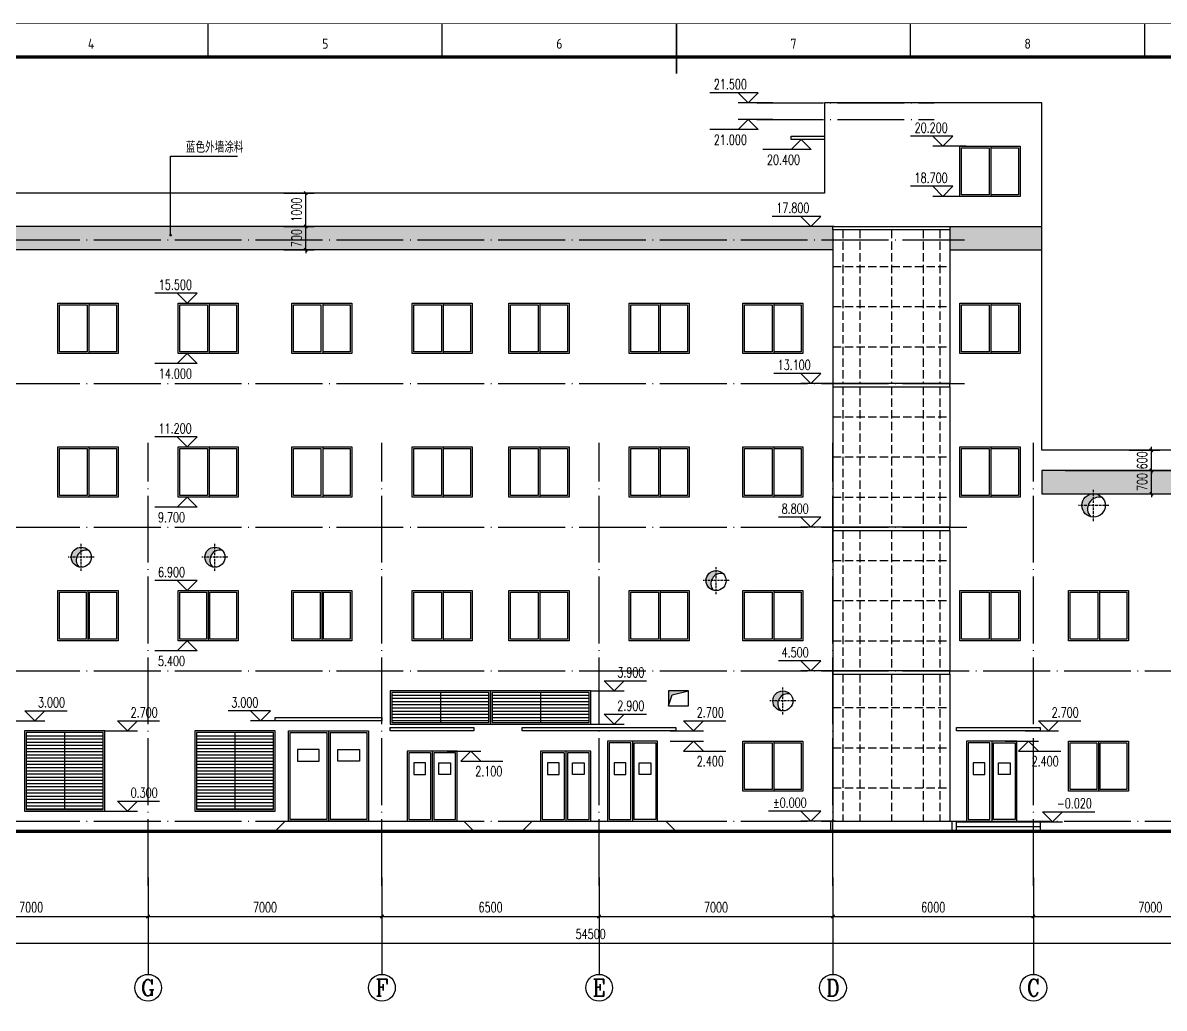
# Model space of a CAD drawing. Extents: x -59142 to 322364, y -122476 to 91021.
# Drawn here: x -36103 to -1939, y -92514 to -63026 of the extents above; entities that cross this region are included whole.
import ezdxf
from ezdxf.enums import TextEntityAlignment as Align

# ---------------------------------------------------------------- set-up
doc = ezdxf.new("R2010")
doc.units = 0
doc.header["$LTSCALE"] = 1000
doc.header["$MEASUREMENT"] = 0
doc.linetypes.add('DASH', pattern=[0.35, 0.25, -0.1])
doc.linetypes.add('DOTE', pattern=[2.42, 2, -0.2, 0.02, -0.2])
for name, color, linetype in [('AXIS', 3, 'Continuous'), ('AXIS_TEXT', 7, 'Continuous'), ('CENTRE LINE', 1, 'DOTE'), ('DIM_ELEV', 3, 'Continuous'), ('DIM_LEAD', 3, 'Continuous'), ('DOTE', 1, 'DOTE'), ('GROUND', 204, 'Continuous'), ('HOLE', 6, 'Continuous'), ('PUB_DIM', 3, 'Continuous'), ('PUB_TEXT', 7, 'Continuous'), ('STAIR', 2, 'Continuous'), ('WALL', 255, 'Continuous'), ('WINDOW', 4, 'Continuous')]:
    doc.layers.add(name, color=color, linetype=linetype)
doc.styles.add('_TCH_AXIS', font='COMPLEX', dxfattribs={"bigfont": 'GBCBIG'})
doc.styles.add('_TCH_DIM', font='SIMPLEX', dxfattribs={"bigfont": 'GBCBIG'})
doc.styles.add('_TCH_DIM_T3', font='SIMPLEX', dxfattribs={"width": 0.705882, "bigfont": 'GBCBIG'})
doc.styles.get("Standard").update_dxf_attribs({"font": 'gbenor.shx', "bigfont": 'gbcbig.shx'})
doc.styles.add('TK', font='GEDITXT.SHX', dxfattribs={"width": 0.85, "height": 3.5, "bigfont": 'DXT.SHX'})
doc.dimstyles.new('_TCH_ARCH&&100', dxfattribs={"dimtxt": 297.5, "dimasz": 100, "dimexe": 250, "dimexo": 300, "dimgap": 126.25, "dimtad": 1, "dimdec": 0, "dimzin": 0, "dimdsep": 46, "dimtxsty": '_TCH_DIM_T3', "dimblk": 'ARCHTICK', "dimcen": 0.09, "dimazin": 2, "dimtfac": 1, "dimtdec": 0, "dimtix": 1, "dimtmove": 2, "dimatfit": 3, "dimfxl": 1, "dimtolj": 1, "dimtzin": 0, "dimarcsym": 0})

# ---------------------------------------------------------------- blocks, each defined once
blk = doc.blocks.new('dgdsgdfsg')
at = {"layer": 'WINDOW'}
for p, q in [((1150, 2650), (1150, 50)), ((1200, 2700), (1200, 0)), ((1250, 2650), (1250, 50))]:
    blk.add_line(p, q, dxfattribs=at)
for points in [[(0, 2700), (2400, 2700), (2400, 0), (0, 0)], [(275, 1800), (925, 1800), (925, 2150), (275, 2150)], [(2125, 1800), (1475, 1800), (1475, 2150), (2125, 2150)]]:
    blk.add_lwpolyline(points, close=True, dxfattribs=at)
for points in [[(1150, 50), (50, 50), (50, 2650), (1150, 2650)], [(1250, 2650), (2350, 2650), (2350, 50), (1250, 50)]]:
    blk.add_lwpolyline(points, dxfattribs=at)
blk = doc.blocks.new('dgdsgagd')
at = {"layer": 'WINDOW'}
blk.add_line((750, 2400), (750, 0), dxfattribs=at)
for points in [[(0, 0), (1500, 0), (1500, 2400), (0, 2400)], [(50, 50), (700, 50), (700, 2350), (50, 2350)], [(1450, 50), (800, 50), (800, 2350), (1450, 2350)], [(200, 1400), (550, 1400), (550, 1750), (200, 1750)], [(1300, 1400), (950, 1400), (950, 1750), (1300, 1750)]]:
    blk.add_lwpolyline(points, close=True, dxfattribs=at)
blk = doc.blocks.new('afdsfsaf')
at = {"layer": 'WINDOW'}
for p, q in [((875, 1450), (875, 50)), ((925, 1500), (925, 0))]:
    blk.add_line(p, q, dxfattribs=at)
blk.add_lwpolyline([(1800, 1500), (1800, 0), (0, 0), (0, 1500)], close=True, dxfattribs=at)
for points in [[(875, 50), (50, 50), (50, 1450), (875, 1450)], [(925, 1450), (1750, 1450), (1750, 50), (925, 50)]]:
    blk.add_lwpolyline(points, dxfattribs=at)
for points in [[(184, 738, 0, 0, 0), (585.5, 738, 40, 0, 0), (735.5, 738, 0, 0, 0)], [(1616, 738, 0, 0, 0), (1214.5, 738, 40, 0, 0), (1064.5, 738, 0, 0, 0)]]:
    blk.add_lwpolyline(points, format="xyseb", dxfattribs=at)
blk = doc.blocks.new('GEDI_WK_A1')
at = {"color": 3}
for p, q in [((280.33, 584), (280.33, 594)), ((350.42, 584), (350.42, 594)), ((420.5, 584), (420.5, 594)), ((490.58, 584), (490.58, 594)), ((560.67, 584), (560.67, 594))]:
    blk.add_line(p, q, dxfattribs=at)
for points, const_width in [([(0, 0), (841, 0), (841, 594), (0, 594)], 0.1), ([(25, 10), (831, 10), (831, 584), (25, 584)], 1)]:
    blk.add_lwpolyline(points, close=True, dxfattribs=dict(at, const_width=const_width))
at = {"color": 3, "const_width": 0.5}
blk.add_lwpolyline([(420.5, 579), (420.5, 594)], dxfattribs=at)
at = {"color": 3}
for s, p in [('4', (245.29, 588)), ('5', (315.38, 588)), ('6', (385.46, 588)), ('7', (455.54, 588)), ('8', (525.62, 588))]:
    blk.add_text(s, height=3, dxfattribs=at).set_placement(p, align=Align.MIDDLE)
blk = doc.blocks.new('A$C67E35CD0')
blk.add_blockref('GEDI_WK_A1', (0, 0))
at = {"style": 'TK', "width": 0.85}
for tag, height, p in [('PROJECTNAME', 4.75, (776, 44)), ('PHASE', 4, (818, 44)), ('DRAWINGNAME', 4.75, (786, 31))]:
    blk.add_attdef(tag, text='', height=height, dxfattribs=at).set_placement(p, align=Align.MIDDLE_CENTER)
for tag, p, height in [('APPROVE', (663, 32.75), 3.5), ('DESIGN', (708, 32.75), 3.5), ('REVIEW1', (663, 25.75), 3.5), ('DRAW', (708, 25.75), 3.5), ('REVIEW2', (663, 18.75), 3.5), ('PROPORTION', (708, 18.75), 3.5), ('DRAWINGNUMBER', (758, 18.5), 4), ('CHECK', (663, 11.75), 3.5), ('DATE', (708, 11.75), 3.5), ('VERSION', (824, 11.75), 3.5)]:
    blk.add_attdef(tag, p, '', height=height, dxfattribs=at)
blk = doc.blocks.new('afefqwer')
at = {"xscale": 100, "yscale": 100, "zscale": 100}
blk.add_blockref('A$C67E35CD0', (-84100, 0), dxfattribs=at)
blk = doc.blocks.new('dafdsf')
at = {"layer": 'HOLE'}
h = blk.add_hatch(color=256, dxfattribs=at)
h.dxf.hatch_style = 1
h.paths.add_polyline_path([(-225, 0, 0.342373), (-56, -218, -0.74588), (166, 152, 0.684245)])
at = {"layer": 'HOLE', "color": 251, "linetype": 'DASH', "ltscale": 0.2}
for p, q in [((0, -303), (0, 303)), ((291, 0), (-291, 0))]:
    blk.add_line(p, q, dxfattribs=at)
at = {"layer": 'HOLE'}
blk.add_circle((0, 0), 225, dxfattribs=at)
blk.add_arc((110, -66), 225, 75.5992, 222.4733, dxfattribs=at)
blk = doc.blocks.new('dsafsaf')
at = {"layer": 'WINDOW'}
for points in [[(1800, 1500), (1800, 0), (0, 0), (0, 1500)], [(850, 50), (50, 50), (50, 1450), (850, 1450)], [(950, 50), (950, 1450), (1750, 1450), (1750, 50)]]:
    blk.add_lwpolyline(points, close=True, dxfattribs=at)
blk.add_lwpolyline([(900, 1500), (900, 0)], dxfattribs=at)
blk = doc.blocks.new('A$C41FC69D1')
at = {"layer": 'STAIR'}
for points in [[(-2750, -3800), (-6250, -3800), (-6250, -3700), (-2750, -3700)], [(-2750, -8400), (-6250, -8400), (-6250, -8500), (-2750, -8500)], [(-6250, -12800), (-2750, -12800), (-2750, -12700), (-6250, -12700)], [(-6250, -17100), (-2750, -17100), (-2750, -17000), (-6250, -17000)]]:
    blk.add_lwpolyline(points, close=True, dxfattribs=at)
blk.add_lwpolyline([(-6310, -21800), (-6310, -21500), (-2690, -21500), (-2690, -21800)], dxfattribs=at)
at = {"layer": 'WINDOW'}
for p, q in [((-6250, -3800), (-6250, -8400)), ((-2750, -3800), (-2750, -8400)), ((-6250, -8500), (-6250, -12700)), ((-2750, -8500), (-2750, -12700)), ((-6250, -12800), (-6250, -17000)), ((-2750, -12800), (-2750, -17000)), ((-6250, -17100), (-6250, -21500)), ((-2750, -17100), (-2750, -21500))]:
    blk.add_line(p, q, dxfattribs=at)
at = {"layer": 'WINDOW', "linetype": 'DASH'}
for p, q in [((-5950, -3800), (-5950, -8400)), ((-5450, -3800), (-5450, -8400)), ((-4500, -3800), (-4500, -8400)), ((-3550, -3800), (-3550, -8400)), ((-3050, -3800), (-3050, -8400)), ((-6250, -4900), (-2750, -4900)), ((-6250, -6100), (-2750, -6100)), ((-6250, -7300), (-2750, -7300)), ((-5950, -8500), (-5950, -12700)), ((-5450, -8500), (-5450, -12700)), ((-4500, -8500), (-4500, -12700)), ((-3550, -8500), (-3550, -12700)), ((-3050, -8500), (-3050, -12700)), ((-6250, -9400), (-2750, -9400)), ((-6250, -10600), (-2750, -10600)), ((-6250, -11800), (-2750, -11800)), ((-5950, -12800), (-5950, -17000)), ((-5450, -12800), (-5450, -17000)), ((-4500, -12800), (-4500, -17000)), ((-3550, -12800), (-3550, -17000)), ((-3050, -12800), (-3050, -17000)), ((-6250, -13700), (-2750, -13700)), ((-6250, -14900), (-2750, -14900)), ((-6250, -16100), (-2750, -16100)), ((-5950, -17100), (-5950, -21500)), ((-5450, -17100), (-5450, -21500)), ((-4500, -17100), (-4500, -21500)), ((-3550, -17100), (-3550, -21500)), ((-3050, -17100), (-3050, -21500)), ((-6250, -18100), (-2750, -18100)), ((-6250, -19300), (-2750, -19300)), ((-6250, -20500), (-2750, -20500))]:
    blk.add_line(p, q, dxfattribs=at)
blk = doc.blocks.new('fsafsa')
at = {"layer": 'WINDOW'}
for p, q in [((700, 2050), (700, 50)), ((750, 2100), (750, 0)), ((800, 2050), (800, 50))]:
    blk.add_line(p, q, dxfattribs=at)
for points in [[(0, 0), (1500, 0), (1500, 2100), (0, 2100)], [(200, 1400), (550, 1400), (550, 1750), (200, 1750)], [(1300, 1400), (950, 1400), (950, 1750), (1300, 1750)]]:
    blk.add_lwpolyline(points, close=True, dxfattribs=at)
for points in [[(700, 2050), (50, 2050), (50, 50), (700, 50)], [(800, 50), (1450, 50), (1450, 2050), (800, 2050)]]:
    blk.add_lwpolyline(points, dxfattribs=at)
blk = doc.blocks.new('sfsfsafsfsafee')
at = {"layer": 'WINDOW'}
h = blk.add_hatch(dxfattribs=at)
h.set_pattern_fill('LINE', color=256, scale=100)
h.set_pattern_definition([(0, (36052.85, 86518.86), (0, 95.25), [])])
h.paths.add_polyline_path([(50, 50), (2350, 50), (2350, 2350), (50, 2350)])
blk.add_line((1200, 2350), (1200, 50), dxfattribs=at)
for points in [[(0, 0), (2400, 0), (2400, 2400), (0, 2400)], [(50, 50), (2350, 50), (2350, 2350), (50, 2350)]]:
    blk.add_lwpolyline(points, close=True, dxfattribs=at)
blk = doc.blocks.new('gdfgdsgdsgd')
at = {"layer": 'WINDOW'}
h = blk.add_hatch(dxfattribs=at)
h.set_pattern_fill('LINE', color=256, scale=100)
h.set_pattern_definition([(0, (25102.85, 84018.86), (0, 95.25), [])])
h.paths.add_polyline_path([(50, 50), (2950, 50), (2950, 950), (50, 950)])
h = blk.add_hatch(dxfattribs=at)
h.set_pattern_fill('LINE', color=256, scale=100)
h.set_pattern_definition([(0, (28102.85, 84018.86), (0, 95.25), [])])
h.paths.add_polyline_path([(3050, 50), (5950, 50), (5950, 950), (3050, 950)])
for p, q in [((1500, 950), (1500, 50)), ((4500, 950), (4500, 50))]:
    blk.add_line(p, q, dxfattribs=at)
for points in [[(0, 0), (3000, 0), (3000, 1000), (0, 1000)], [(50, 50), (2950, 50), (2950, 950), (50, 950)], [(3000, 0), (6000, 0), (6000, 1000), (3000, 1000)], [(3050, 50), (5950, 50), (5950, 950), (3050, 950)]]:
    blk.add_lwpolyline(points, close=True, dxfattribs=at)
blk = doc.blocks.new('_ArchTick')
at = {"color": 0, "linetype": 'ByBlock', "const_width": 0.4}
blk.add_lwpolyline([(-0.5, -0.5), (0.5, 0.5)], dxfattribs=at)
blk = doc.blocks.new('*D448')
at = {"layer": 'Defpoints', "color": 0, "transparency": 16777216}
for p in [(-28595, -68119), (-27635, -68119), (-28595, -69119)]:
    blk.add_point(p, dxfattribs=at)
at = {"layer": 'PUB_DIM', "color": 0, "lineweight": -2, "transparency": 16777216}
for p, q in [((-28295, -68119), (-27385, -68119)), ((-27635, -69119), (-27635, -68119)), ((-28295, -69119), (-27385, -69119))]:
    blk.add_line(p, q, dxfattribs=at)
at = {"layer": 'PUB_DIM', "color": 0, "lineweight": -2, "transparency": 16777216, "xscale": 100, "yscale": 100, "zscale": 100}
for p, rotation in [((-27635, -68119), 90), ((-27635, -69119), 270)]:
    blk.add_blockref('_ArchTick', p, dxfattribs=dict(at, rotation=rotation))
at = {"layer": 'PUB_DIM', "color": 0, "transparency": 16777216, "insert": (-27910, -68619), "char_height": 297.5, "attachment_point": 5, "rotation": 90, "style": '_TCH_DIM_T3'}
blk.add_mtext('\\A1;1000', dxfattribs=at)
blk = doc.blocks.new('*D449')
at = {"layer": 'Defpoints', "color": 0, "transparency": 16777216}
for p in [(-28595, -69119), (-27635, -69119), (-28595, -69819)]:
    blk.add_point(p, dxfattribs=at)
at = {"layer": 'PUB_DIM', "color": 0, "lineweight": -2, "transparency": 16777216}
for p, q in [((-28295, -69119), (-27385, -69119)), ((-27635, -69119), (-27635, -69019)), ((-27635, -69819), (-27635, -69119)), ((-28295, -69819), (-27385, -69819)), ((-27635, -69819), (-27635, -69919))]:
    blk.add_line(p, q, dxfattribs=at)
at = {"layer": 'PUB_DIM', "color": 0, "lineweight": -2, "transparency": 16777216, "xscale": 100, "yscale": 100, "zscale": 100}
for p, rotation in [((-27635, -69119), 270), ((-27635, -69819), 90)]:
    blk.add_blockref('_ArchTick', p, dxfattribs=dict(at, rotation=rotation))
at = {"layer": 'PUB_DIM', "color": 0, "transparency": 16777216, "insert": (-27910, -69469), "char_height": 297.5, "attachment_point": 5, "rotation": 90, "style": '_TCH_DIM_T3'}
blk.add_mtext('\\A1;700', dxfattribs=at)
blk = doc.blocks.new('*D450')
at = {"layer": 'Defpoints', "color": 0, "transparency": 16777216}
for p in [(-3283, -75819), (-2323, -75819), (-3283, -76419)]:
    blk.add_point(p, dxfattribs=at)
at = {"layer": 'PUB_DIM', "color": 0, "lineweight": -2, "transparency": 16777216}
for p, q in [((-2983, -75819), (-2073, -75819)), ((-2323, -75819), (-2323, -75719)), ((-2323, -76419), (-2323, -75819)), ((-2983, -76419), (-2073, -76419)), ((-2323, -76419), (-2323, -76519))]:
    blk.add_line(p, q, dxfattribs=at)
at = {"layer": 'PUB_DIM', "color": 0, "lineweight": -2, "transparency": 16777216, "xscale": 100, "yscale": 100, "zscale": 100}
for p, rotation in [((-2323, -75819), 270), ((-2323, -76419), 90)]:
    blk.add_blockref('_ArchTick', p, dxfattribs=dict(at, rotation=rotation))
at = {"layer": 'PUB_DIM', "color": 0, "transparency": 16777216, "insert": (-2598, -76119), "char_height": 297.5, "attachment_point": 5, "rotation": 90, "style": '_TCH_DIM_T3'}
blk.add_mtext('\\A1;600', dxfattribs=at)
blk = doc.blocks.new('*D451')
at = {"layer": 'Defpoints', "color": 0, "transparency": 16777216}
for p in [(-3283, -76419), (-2323, -76419), (-3283, -77119)]:
    blk.add_point(p, dxfattribs=at)
at = {"layer": 'PUB_DIM', "color": 0, "lineweight": -2, "transparency": 16777216}
for p, q in [((-2983, -76419), (-2073, -76419)), ((-2323, -76419), (-2323, -76319)), ((-2323, -77119), (-2323, -76419)), ((-2983, -77119), (-2073, -77119)), ((-2323, -77119), (-2323, -77219))]:
    blk.add_line(p, q, dxfattribs=at)
at = {"layer": 'PUB_DIM', "color": 0, "lineweight": -2, "transparency": 16777216, "xscale": 100, "yscale": 100, "zscale": 100}
for p, rotation in [((-2323, -76419), 270), ((-2323, -77119), 90)]:
    blk.add_blockref('_ArchTick', p, dxfattribs=dict(at, rotation=rotation))
at = {"layer": 'PUB_DIM', "color": 0, "transparency": 16777216, "insert": (-2598, -76769), "char_height": 297.5, "attachment_point": 5, "rotation": 90, "style": '_TCH_DIM_T3'}
blk.add_mtext('\\A1;700', dxfattribs=at)
blk = doc.blocks.new('*D1017')
at = {"layer": 'AXIS', "color": 0, "lineweight": -2, "transparency": 16777216}
for p, q in [((-5853, -88608), (-5853, -90020)), ((1147, -88608), (1147, -90020)), ((-5853, -89770), (1147, -89770))]:
    blk.add_line(p, q, dxfattribs=at)
at = {"layer": 'Defpoints', "color": 0, "transparency": 16777216}
for p in [(-5853, -88308), (1147, -88308), (1147, -89770)]:
    blk.add_point(p, dxfattribs=at)
at = {"layer": 'AXIS', "color": 0, "lineweight": -2, "transparency": 16777216, "xscale": 100, "yscale": 100, "zscale": 100, "rotation": 180}
blk.add_blockref('_ArchTick', (-5853, -89770), dxfattribs=at)
at = {"layer": 'AXIS', "color": 0, "lineweight": -2, "transparency": 16777216, "xscale": 100, "yscale": 100, "zscale": 100}
blk.add_blockref('_ArchTick', (1147, -89770), dxfattribs=at)
at = {"layer": 'AXIS', "color": 0, "transparency": 16777216, "insert": (-2353, -89495), "char_height": 297.5, "attachment_point": 5, "style": '_TCH_DIM_T3'}
blk.add_mtext('\\A1;7000', dxfattribs=at)
blk = doc.blocks.new('*D1018')
at = {"layer": 'AXIS', "color": 0, "lineweight": -2, "transparency": 16777216}
for p, q in [((-11853, -88608), (-11853, -90020)), ((-5853, -88608), (-5853, -90020)), ((-11853, -89770), (-5853, -89770))]:
    blk.add_line(p, q, dxfattribs=at)
at = {"layer": 'Defpoints', "color": 0, "transparency": 16777216}
for p in [(-11853, -88308), (-5853, -88308), (-5853, -89770)]:
    blk.add_point(p, dxfattribs=at)
at = {"layer": 'AXIS', "color": 0, "lineweight": -2, "transparency": 16777216, "xscale": 100, "yscale": 100, "zscale": 100, "rotation": 180}
blk.add_blockref('_ArchTick', (-11853, -89770), dxfattribs=at)
at = {"layer": 'AXIS', "color": 0, "lineweight": -2, "transparency": 16777216, "xscale": 100, "yscale": 100, "zscale": 100}
blk.add_blockref('_ArchTick', (-5853, -89770), dxfattribs=at)
at = {"layer": 'AXIS', "color": 0, "transparency": 16777216, "insert": (-8853, -89495), "char_height": 297.5, "attachment_point": 5, "style": '_TCH_DIM_T3'}
blk.add_mtext('\\A1;6000', dxfattribs=at)
blk = doc.blocks.new('*D1019')
at = {"layer": 'AXIS', "color": 0, "lineweight": -2, "transparency": 16777216}
for p, q in [((-18853, -88608), (-18853, -90020)), ((-11853, -88608), (-11853, -90020)), ((-18853, -89770), (-11853, -89770))]:
    blk.add_line(p, q, dxfattribs=at)
at = {"layer": 'Defpoints', "color": 0, "transparency": 16777216}
for p in [(-18853, -88308), (-11853, -88308), (-11853, -89770)]:
    blk.add_point(p, dxfattribs=at)
at = {"layer": 'AXIS', "color": 0, "lineweight": -2, "transparency": 16777216, "xscale": 100, "yscale": 100, "zscale": 100, "rotation": 180}
blk.add_blockref('_ArchTick', (-18853, -89770), dxfattribs=at)
at = {"layer": 'AXIS', "color": 0, "lineweight": -2, "transparency": 16777216, "xscale": 100, "yscale": 100, "zscale": 100}
blk.add_blockref('_ArchTick', (-11853, -89770), dxfattribs=at)
at = {"layer": 'AXIS', "color": 0, "transparency": 16777216, "insert": (-15353, -89495), "char_height": 297.5, "attachment_point": 5, "style": '_TCH_DIM_T3'}
blk.add_mtext('\\A1;7000', dxfattribs=at)
blk = doc.blocks.new('*D1020')
at = {"layer": 'AXIS', "color": 0, "lineweight": -2, "transparency": 16777216}
for p, q in [((-25353, -88608), (-25353, -90020)), ((-18853, -88608), (-18853, -90020)), ((-25353, -89770), (-18853, -89770))]:
    blk.add_line(p, q, dxfattribs=at)
at = {"layer": 'Defpoints', "color": 0, "transparency": 16777216}
for p in [(-25353, -88308), (-18853, -88308), (-18853, -89770)]:
    blk.add_point(p, dxfattribs=at)
at = {"layer": 'AXIS', "color": 0, "lineweight": -2, "transparency": 16777216, "xscale": 100, "yscale": 100, "zscale": 100, "rotation": 180}
blk.add_blockref('_ArchTick', (-25353, -89770), dxfattribs=at)
at = {"layer": 'AXIS', "color": 0, "lineweight": -2, "transparency": 16777216, "xscale": 100, "yscale": 100, "zscale": 100}
blk.add_blockref('_ArchTick', (-18853, -89770), dxfattribs=at)
at = {"layer": 'AXIS', "color": 0, "transparency": 16777216, "insert": (-22103, -89495), "char_height": 297.5, "attachment_point": 5, "style": '_TCH_DIM_T3'}
blk.add_mtext('\\A1;6500', dxfattribs=at)
blk = doc.blocks.new('*D1021')
at = {"layer": 'AXIS', "color": 0, "lineweight": -2, "transparency": 16777216}
for p, q in [((-32353, -88608), (-32353, -90020)), ((-25353, -88608), (-25353, -90020)), ((-32353, -89770), (-25353, -89770))]:
    blk.add_line(p, q, dxfattribs=at)
at = {"layer": 'Defpoints', "color": 0, "transparency": 16777216}
for p in [(-32353, -88308), (-25353, -88308), (-25353, -89770)]:
    blk.add_point(p, dxfattribs=at)
at = {"layer": 'AXIS', "color": 0, "lineweight": -2, "transparency": 16777216, "xscale": 100, "yscale": 100, "zscale": 100, "rotation": 180}
blk.add_blockref('_ArchTick', (-32353, -89770), dxfattribs=at)
at = {"layer": 'AXIS', "color": 0, "lineweight": -2, "transparency": 16777216, "xscale": 100, "yscale": 100, "zscale": 100}
blk.add_blockref('_ArchTick', (-25353, -89770), dxfattribs=at)
at = {"layer": 'AXIS', "color": 0, "transparency": 16777216, "insert": (-28853, -89495), "char_height": 297.5, "attachment_point": 5, "style": '_TCH_DIM_T3'}
blk.add_mtext('\\A1;7000', dxfattribs=at)
blk = doc.blocks.new('*D1022')
at = {"layer": 'AXIS', "color": 0, "lineweight": -2, "transparency": 16777216}
for p, q in [((-39353, -88608), (-39353, -90020)), ((-32353, -88608), (-32353, -90020)), ((-39353, -89770), (-32353, -89770))]:
    blk.add_line(p, q, dxfattribs=at)
at = {"layer": 'Defpoints', "color": 0, "transparency": 16777216}
for p in [(-39353, -88308), (-32353, -88308), (-32353, -89770)]:
    blk.add_point(p, dxfattribs=at)
at = {"layer": 'AXIS', "color": 0, "lineweight": -2, "transparency": 16777216, "xscale": 100, "yscale": 100, "zscale": 100, "rotation": 180}
blk.add_blockref('_ArchTick', (-39353, -89770), dxfattribs=at)
at = {"layer": 'AXIS', "color": 0, "lineweight": -2, "transparency": 16777216, "xscale": 100, "yscale": 100, "zscale": 100}
blk.add_blockref('_ArchTick', (-32353, -89770), dxfattribs=at)
at = {"layer": 'AXIS', "color": 0, "transparency": 16777216, "insert": (-35853, -89495), "char_height": 297.5, "attachment_point": 5, "style": '_TCH_DIM_T3'}
blk.add_mtext('\\A1;7000', dxfattribs=at)
blk = doc.blocks.new('*D1025')
at = {"layer": 'AXIS', "color": 0, "lineweight": -2, "transparency": 16777216}
for p, q in [((-46353, -88608), (-46353, -90820)), ((8147, -88608), (8147, -90820)), ((-46353, -90570), (8147, -90570))]:
    blk.add_line(p, q, dxfattribs=at)
at = {"layer": 'Defpoints', "color": 0, "transparency": 16777216}
for p in [(-46353, -88308), (8147, -88308), (8147, -90570)]:
    blk.add_point(p, dxfattribs=at)
at = {"layer": 'AXIS', "color": 0, "lineweight": -2, "transparency": 16777216, "xscale": 100, "yscale": 100, "zscale": 100, "rotation": 180}
blk.add_blockref('_ArchTick', (-46353, -90570), dxfattribs=at)
at = {"layer": 'AXIS', "color": 0, "lineweight": -2, "transparency": 16777216, "xscale": 100, "yscale": 100, "zscale": 100}
blk.add_blockref('_ArchTick', (8147, -90570), dxfattribs=at)
at = {"layer": 'AXIS', "color": 0, "transparency": 16777216, "insert": (-19103, -90295), "char_height": 297.5, "attachment_point": 5, "style": '_TCH_DIM_T3'}
blk.add_mtext('\\A1;54500', dxfattribs=at)

msp = doc.modelspace()

# ---------------------------------------------------------------- hatches: boundary and pattern name
at = {"layer": 'HOLE'}
h = msp.add_hatch(color=256, dxfattribs=at)
h.dxf.hatch_style = 1
h.paths.add_polyline_path([(-16177.8, -83018.9), (-16777.8, -83018.9), (-16777.8, -83468.9), (-16671.3, -83140.9)])

# ---------------------------------------------------------------- linework, layer by layer
at = {"layer": 'AXIS'}
for p, q in [((-32352.8, -88608.4), (-32352.8, -91502.9)), ((-25352.8, -88608.4), (-25352.8, -91502.9)), ((-18852.8, -88608.4), (-18852.8, -91502.9)), ((-11852.8, -88608.4), (-11852.8, -91502.9)), ((-5852.8, -88608.4), (-5852.8, -91502.9))]:
    msp.add_line(p, q, dxfattribs=at)
for centre in [(-32352.8, -91902.9), (-25352.8, -91902.9), (-18852.8, -91902.9), (-11852.8, -91902.9), (-5852.8, -91902.9)]:
    msp.add_circle(centre, 400, dxfattribs=at)
at = {"layer": 'CENTRE LINE'}
for p, q in [((-14137, -65418.9), (-8827.5, -65418.9)), ((-14137, -65918.9), (-8827.5, -65918.9)), ((-50913.7, -69518.9), (-7916.3, -69518.9)), ((-50913.7, -73818.9), (-7916.3, -73818.9)), ((-4903.5, -76418.9), (16689, -76418.9)), ((-50913.7, -78118.9), (-7844.5, -78118.9)), ((-50913.7, -82418.9), (17473.5, -82418.9)), ((-50913.7, -86918.9), (18793.1, -86918.9))]:
    msp.add_line(p, q, dxfattribs=at)
at = {"layer": 'DIM_ELEV'}
for p, q in [((-14090, -65118.9), (-15540, -65118.9)), ((-14390, -65418.9), (-14690, -65118.9)), ((-14390, -65418.9), (-14090, -65118.9)), ((-13650.8, -65418.9), (-14690, -65418.9)), ((-14390, -65918.9), (-14690, -66218.9)), ((-13650.8, -65918.9), (-14690, -65918.9)), ((-14390, -65918.9), (-14090, -66218.9)), ((-14090, -66218.9), (-15540, -66218.9)), ((-12805, -66518.9), (-13105, -66818.9)), ((-12805, -66518.9), (-12505, -66818.9)), ((-8266, -66418.9), (-9532, -66418.9)), ((-8566, -66718.9), (-8866, -66418.9)), ((-8566, -66718.9), (-8266, -66418.9)), ((-12505, -66818.9), (-13955, -66818.9)), ((-7866, -66718.9), (-8866, -66718.9)), ((-8266, -67918.9), (-9532, -67918.9)), ((-8566, -68218.9), (-8866, -67918.9)), ((-8566, -68218.9), (-8266, -67918.9)), ((-7866, -68218.9), (-8866, -68218.9)), ((-12218.5, -68818.9), (-13668.5, -68818.9)), ((-12518.5, -69118.9), (-12818.5, -68818.9)), ((-12518.5, -69118.9), (-12218.5, -68818.9)), ((-11818.5, -69118.9), (-12818.5, -69118.9)), ((-30886.5, -71118.9), (-32152.5, -71118.9)), ((-31186.5, -71418.9), (-31486.5, -71118.9)), ((-31186.5, -71418.9), (-30886.5, -71118.9)), ((-31186.5, -72918.9), (-31486.5, -73218.9)), ((-31186.5, -72918.9), (-30886.5, -73218.9)), ((-30886.5, -73218.9), (-32152.5, -73218.9)), ((-12218.5, -73518.9), (-13622.5, -73518.9)), ((-12518.5, -73818.9), (-12818.5, -73518.9)), ((-12518.5, -73818.9), (-12218.5, -73518.9)), ((-11779.3, -73818.9), (-12818.5, -73818.9)), ((-30886.5, -75418.9), (-32152.5, -75418.9)), ((-31186.5, -75718.9), (-31486.5, -75418.9)), ((-31186.5, -75718.9), (-30886.5, -75418.9)), ((-30886.5, -77518.9), (-32152.5, -77518.9)), ((-31186.5, -77218.9), (-31486.5, -77518.9)), ((-31186.5, -77218.9), (-30886.5, -77518.9)), ((-12218.5, -77818.9), (-13484.5, -77818.9)), ((-12518.5, -78118.9), (-12818.5, -77818.9)), ((-12518.5, -78118.9), (-12218.5, -77818.9)), ((-11779.3, -78118.9), (-12818.5, -78118.9)), ((-30886.5, -79718.9), (-32152.5, -79718.9)), ((-31186.5, -80018.9), (-31486.5, -79718.9)), ((-31186.5, -80018.9), (-30886.5, -79718.9)), ((-31186.5, -81518.9), (-31486.5, -81818.9)), ((-31186.5, -81518.9), (-30886.5, -81818.9)), ((-30886.5, -81818.9), (-32152.5, -81818.9)), ((-12218.5, -82118.9), (-13484.5, -82118.9)), ((-12518.5, -82418.9), (-12818.5, -82118.9)), ((-12518.5, -82418.9), (-12218.5, -82118.9)), ((-11779.3, -82418.9), (-12818.5, -82418.9)), ((-18402.8, -83018.9), (-18702.8, -82718.9)), ((-18702.8, -82718.9), (-17436.8, -82718.9)), ((-18402.8, -83018.9), (-18102.8, -82718.9)), ((-19102.8, -83018.9), (-18102.8, -83018.9)), ((-35745.5, -83918.9), (-36045.5, -83618.9)), ((-36045.5, -83618.9), (-34779.5, -83618.9)), ((-35745.5, -83918.9), (-35445.5, -83618.9)), ((-28691.5, -83618.9), (-29957.5, -83618.9)), ((-28991.5, -83918.9), (-29291.5, -83618.9)), ((-28991.5, -83918.9), (-28691.5, -83618.9)), ((-36445.5, -83918.9), (-35445.5, -83918.9)), ((-32973.4, -84218.9), (-33273.4, -83918.9)), ((-33273.4, -83918.9), (-32007.4, -83918.9)), ((-32973.4, -84218.9), (-32673.4, -83918.9)), ((-28291.5, -83918.9), (-29291.5, -83918.9)), ((-19102.8, -84018.9), (-18102.8, -84018.9)), ((-18402.8, -84018.9), (-18702.8, -83718.9)), ((-18702.8, -83718.9), (-17436.8, -83718.9)), ((-18402.8, -84018.9), (-18102.8, -83718.9)), ((-16025.5, -84218.9), (-16325.5, -83918.9)), ((-16325.5, -83918.9), (-15059.5, -83918.9)), ((-16025.5, -84218.9), (-15725.5, -83918.9)), ((-5402.5, -84218.9), (-5702.5, -83918.9)), ((-5702.5, -83918.9), (-4436.5, -83918.9)), ((-5402.5, -84218.9), (-5102.5, -83918.9)), ((-33673.4, -84218.9), (-32673.4, -84218.9)), ((-16725.5, -84218.9), (-15725.5, -84218.9)), ((-6102.5, -84218.9), (-5102.5, -84218.9)), ((-16725.5, -84518.9), (-15725.5, -84518.9)), ((-16025.5, -84518.9), (-16325.5, -84818.9)), ((-16025.5, -84518.9), (-15725.5, -84818.9)), ((-6702, -84518.9), (-5702, -84518.9)), ((-6002, -84518.9), (-6302, -84818.9)), ((-6002, -84518.9), (-5702, -84818.9)), ((-23396.5, -84818.9), (-22396.5, -84818.9)), ((-22696.5, -84818.9), (-22996.5, -85118.9)), ((-22696.5, -84818.9), (-22396.5, -85118.9)), ((-16325.5, -84818.9), (-15059.5, -84818.9)), ((-6302, -84818.9), (-5036, -84818.9)), ((-22996.5, -85118.9), (-21730.5, -85118.9)), ((-32973.4, -86618.9), (-33273.4, -86318.9)), ((-33273.4, -86318.9), (-32007.4, -86318.9)), ((-32973.4, -86618.9), (-32673.4, -86318.9)), ((-33673.4, -86618.9), (-32673.4, -86618.9)), ((-12218.5, -86618.9), (-13783.5, -86618.9)), ((-12518.5, -86918.9), (-12818.5, -86618.9)), ((-12518.5, -86918.9), (-12218.5, -86618.9)), ((-5283, -86938.9), (-5583, -86638.9)), ((-5583, -86638.9), (-4018, -86638.9)), ((-5283, -86938.9), (-4983, -86638.9)), ((-11779.3, -86918.9), (-12818.5, -86918.9)), ((-6098.5, -86938.9), (-4983, -86938.9))]:
    msp.add_line(p, q, dxfattribs=at)
at = {"layer": 'DIM_LEAD'}
for p, q in [((-31681, -69379.5), (-31681, -67019)), ((-31681, -67019), (-29679, -67019))]:
    msp.add_line(p, q, dxfattribs=at)
at = {"layer": 'DIM_LEAD', "const_width": 40}
msp.add_lwpolyline([(-31681, -69399.5, 1), (-31681, -69359.5, 1)], format="xyb", close=True, dxfattribs=at)
at = {"layer": 'DOTE'}
for p, q in [((-32352.8, -88857.5), (-32352.8, -75597.5)), ((-25352.8, -88857.5), (-25352.8, -75597.5)), ((-18852.8, -88857.5), (-18852.8, -75597.5)), ((-11852.8, -88857.5), (-11852.8, -75597.5)), ((-5852.8, -88857.5), (-5852.8, -75597.5))]:
    msp.add_line(p, q, dxfattribs=at)
at = {"layer": 'GROUND', "color": 151}
for p, q in [((-11852.8, -69118.9), (-46602.8, -69118.9)), ((-8352.8, -69118.9), (-5602.9, -69118.9)), ((-11852.8, -69818.9), (-46602.8, -69818.9)), ((-8352.8, -69818.9), (-5602.9, -69818.9))]:
    msp.add_line(p, q, dxfattribs=at)
at = {"layer": 'GROUND', "color": 151, "const_width": 700}
for points in [[(-46602.8, -69468.9), (-11852.8, -69468.9)], [(-8352.8, -69468.9), (-5602.9, -69468.9)], [(12697.2, -76768.9), (-5602.9, -76768.9)]]:
    msp.add_lwpolyline(points, dxfattribs=at)
at = {"layer": 'GROUND', "color": 151}
msp.add_lwpolyline([(12697.2, -76418.9), (-5602.9, -76418.9), (-5602.9, -77118.9), (12697.2, -77118.9)], dxfattribs=at)
at = {"layer": 'HOLE'}
msp.add_lwpolyline([(-16777.8, -83468.9), (-16177.8, -83468.9), (-16177.8, -83018.9), (-16777.8, -83018.9)], close=True, dxfattribs=at)
msp.add_lwpolyline([(-16777.8, -83468.9), (-16671.3, -83140.9), (-16177.8, -83018.9)], dxfattribs=at)
at = {"layer": 'STAIR'}
msp.add_line((-8152.8, -87078.9), (-5652.8, -87078.9), dxfattribs=at)
for points in [[(-12102.8, -66518.9), (-13102.8, -66518.9), (-13102.8, -66418.9), (-12102.8, -66418.9)], [(-28552.8, -87218.9), (-28252.8, -86918.9), (-22902.8, -86918.9), (-22602.8, -87218.9)], [(-21152.8, -87218.9), (-20852.8, -86918.9), (-16852.4, -86918.9), (-16552.4, -87218.9)], [(-8152.8, -87218.9), (-8152.8, -86938.9), (-5652.8, -86938.9), (-5652.8, -87218.9)]]:
    msp.add_lwpolyline(points, dxfattribs=at)
for points in [[(-28552.8, -83918.9), (-28552.8, -83818.9), (-25352.8, -83818.9), (-25352.8, -83918.9)], [(-25102.8, -84118.9), (-22602.8, -84118.9), (-22602.8, -84218.9), (-25102.8, -84218.9)], [(-21152.8, -84218.9), (-21152.8, -84118.9), (-16552.4, -84118.9), (-16552.4, -84218.9)], [(-8152.8, -84218.9), (-8152.8, -84118.9), (-5652.8, -84118.9), (-5652.8, -84218.9)]]:
    msp.add_lwpolyline(points, close=True, dxfattribs=at)
at = {"layer": 'WALL'}
msp.add_lwpolyline([(8397.2, -87218.9), (8397.2, -83018.9), (12397.2, -83018.9), (12397.2, -83218.9), (12697.2, -83218.9), (12697.2, -83018.9), (12697.2, -75818.9), (-5602.9, -75818.9), (-5602.9, -68118.9), (-5602.9, -65418.9), (-12102.8, -65418.9), (-12102.8, -68118.9), (-46602.8, -68118.9), (-46602.8, -87218.9)], dxfattribs=at)
at = {"layer": 'WALL', "color": 254}
msp.add_lwpolyline([(-54178, -87218.9, 100, 100, 0), (21194, -87218.9, 100, 100, 0)], format="xyseb", dxfattribs=at)

# ---------------------------------------------------------------- block references
for name, p in [('afefqwer', (25511.5, -122451)), ('A$C41FC69D1', (-5602.9, -65418.9))]:
    msp.add_blockref(name, p)
at = {"layer": 'HOLE'}
for p, xscale, yscale, zscale in [((-4052.8, -77468.9), 1.555555555555555, 1.555555555555555, 1.555555555555555), ((-34352.8, -79018.9), 1.333333333333333, 1.333333333333333, 1.333333333333333), ((-30352.8, -79018.9), 1.333333333333333, 1.333333333333333, 1.333333333333333), ((-15352.8, -79718.9), 1.333333333333333, 1.333333333333333, 1.333333333333333), ((-13352.8, -83318.9), 1.333333333333333, 1.333333333333333, 1.333333333333333)]:
    msp.add_blockref('dafdsf', p, dxfattribs=dict(at, xscale=xscale, yscale=yscale, zscale=zscale))
at = {"layer": 'WINDOW'}
for name, p in [('afdsfsaf', (-8052.8, -68218.9)), ('afdsfsaf', (-35052.8, -72918.9)), ('afdsfsaf', (-31452.8, -72918.9)), ('afdsfsaf', (-28052.8, -72918.9)), ('afdsfsaf', (-24448.8, -72918.9)), ('afdsfsaf', (-21552.9, -72918.9)), ('afdsfsaf', (-17952.9, -72918.9)), ('afdsfsaf', (-14552.8, -72918.9)), ('afdsfsaf', (-8052.8, -72918.9)), ('afdsfsaf', (-35052.8, -77218.9)), ('afdsfsaf', (-31452.8, -77218.9)), ('afdsfsaf', (-28052.8, -77218.9)), ('afdsfsaf', (-24448.8, -77218.9)), ('afdsfsaf', (-21552.9, -77218.9)), ('afdsfsaf', (-17952.9, -77218.9)), ('afdsfsaf', (-14552.8, -77218.9)), ('afdsfsaf', (-8052.8, -77218.9)), ('dsafsaf', (-35052.8, -81518.9)), ('dsafsaf', (-31452.8, -81518.9)), ('dsafsaf', (-28052.8, -81518.9)), ('afdsfsaf', (-24448.8, -81518.9)), ('afdsfsaf', (-21552.9, -81518.9)), ('afdsfsaf', (-17952.9, -81518.9)), ('afdsfsaf', (-14552.8, -81518.9)), ('afdsfsaf', (-8052.8, -81518.9)), ('afdsfsaf', (-4802.8, -81518.9)), ('gdfgdsgdsgd', (-25102.8, -84018.9)), ('sfsfsafsfsafee', (-36052.8, -86618.9)), ('sfsfsafsfsafee', (-30952.8, -86618.9)), ('dgdsgdfsg', (-28152.8, -86918.9)), ('dgdsgagd', (-18602.9, -86918.9)), ('afdsfsaf', (-14552.8, -86018.9)), ('dgdsgagd', (-7852.8, -86918.9)), ('dsafsaf', (-4802.8, -86018.9)), ('fsafsa', (-24602.8, -86918.9)), ('fsafsa', (-20602.9, -86918.9))]:
    msp.add_blockref(name, p, dxfattribs=at)

# ---------------------------------------------------------------- texts
at = {"layer": 'AXIS_TEXT', "style": '_TCH_AXIS'}
for s, height, p, p2 in [('G', 485.9, (-32561.1, -92145.9), (-32144.6, -92145.9)), ('F', 509.1, (-25546.8, -92157.5), (-25158.9, -92157.5)), ('E', 509.1, (-19046.8, -92157.5), (-18658.9, -92157.5)), ('D', 497.4, (-12054.2, -92151.6), (-11651.5, -92151.6)), ('C', 520.8, (-6038.8, -92163.3), (-5666.9, -92163.3))]:
    msp.add_text(s, height=height, dxfattribs=at).set_placement(p, p2, align=Align.FIT)
at = {"layer": 'PUB_TEXT', "style": '_TCH_DIM', "width": 0.705882}
for s, p in [('21.500', (-15420, -65013.9)), ('20.200', (-9406, -66313.9)), ('21.000', (-15420, -66673.9)), ('20.400', (-13829, -67273.9)), ('18.700', (-9412, -67813.9)), ('17.800', (-13548.5, -68713.9)), ('15.500', (-32032.5, -71013.9)), ('14.000', (-32032.5, -73673.9)), ('13.100', (-13508.5, -73413.9)), ('11.200', (-32038.5, -75313.9)), ('8.800', (-13388.5, -77713.9)), ('9.700', (-32056.5, -77973.9)), ('6.900', (-32056.5, -79613.9)), ('5.400', (-32056.5, -82273.9)), ('4.500', (-13388.5, -82013.9)), ('3.900', (-18306.8, -82613.9)), ('3.000', (-35649.5, -83513.9)), ('3.000', (-29861.5, -83513.9)), ('2.900', (-18306.8, -83613.9)), ('2.700', (-32877.4, -83813.9)), ('2.700', (-15929.5, -83813.9)), ('2.700', (-5306.5, -83813.9)), ('2.400', (-15929.5, -85273.9)), ('2.400', (-5906, -85273.9)), ('2.100', (-22560.5, -85573.9)), ('0.300', (-32877.4, -86213.9)), ('%%P0.000', (-13648.5, -86513.9)), ('-0.020', (-5148, -86533.9))]:
    msp.add_text(s, height=297.5, dxfattribs=at).set_placement(p)
at = {"layer": 'PUB_TEXT', "style": '_TCH_DIM'}
msp.add_text('蓝色外墙涂料', height=337.59, dxfattribs=at).set_placement((-31221.2, -66914))

# ---------------------------------------------------------------- dimensions: what is measured, and where the dimension line sits
at = {"layer": 'AXIS'}
for p1, p2, distance, picture, middle in [((-46352.8, -88308.4), (8147.2, -88308.4), -2261.2, '*D1025', (-19102.8, -90294.7)), ((-39352.8, -88308.4), (-32352.8, -88308.4), -1461.2, '*D1022', (-35852.8, -89494.7)), ((-32352.8, -88308.4), (-25352.8, -88308.4), -1461.2, '*D1021', (-28852.8, -89494.7)), ((-25352.8, -88308.4), (-18852.8, -88308.4), -1461.2, '*D1020', (-22102.8, -89494.7)), ((-18852.8, -88308.4), (-11852.8, -88308.4), -1461.2, '*D1019', (-15352.8, -89494.7)), ((-11852.8, -88308.4), (-5852.8, -88308.4), -1461.2, '*D1018', (-8852.8, -89494.7)), ((-5852.8, -88308.4), (1147.2, -88308.4), -1461.2, '*D1017', (-2352.8, -89494.7))]:
    dim = msp.add_aligned_dim(p1=p1, p2=p2, distance=distance, dimstyle='_TCH_ARCH&&100', dxfattribs=at)
    dim.commit()
    dim.dimension.update_dxf_attribs({"geometry": picture, "text_midpoint": middle})
at = {"layer": 'PUB_DIM'}
for p1, p2, picture, middle in [((-28595, -69118.9), (-28595, -68118.9), '*D448', (-27910, -68618.9)), ((-28595, -69818.9), (-28595, -69118.9), '*D449', (-27910, -69468.9)), ((-3283, -76418.9), (-3283, -75818.9), '*D450', (-2598, -76118.9)), ((-3283, -77118.9), (-3283, -76418.9), '*D451', (-2598, -76768.9))]:
    dim = msp.add_aligned_dim(p1=p1, p2=p2, distance=-960, dimstyle='_TCH_ARCH&&100', dxfattribs=at)
    dim.commit()
    dim.dimension.update_dxf_attribs({"geometry": picture, "text_midpoint": middle})

doc.saveas('drawing.dxf')
